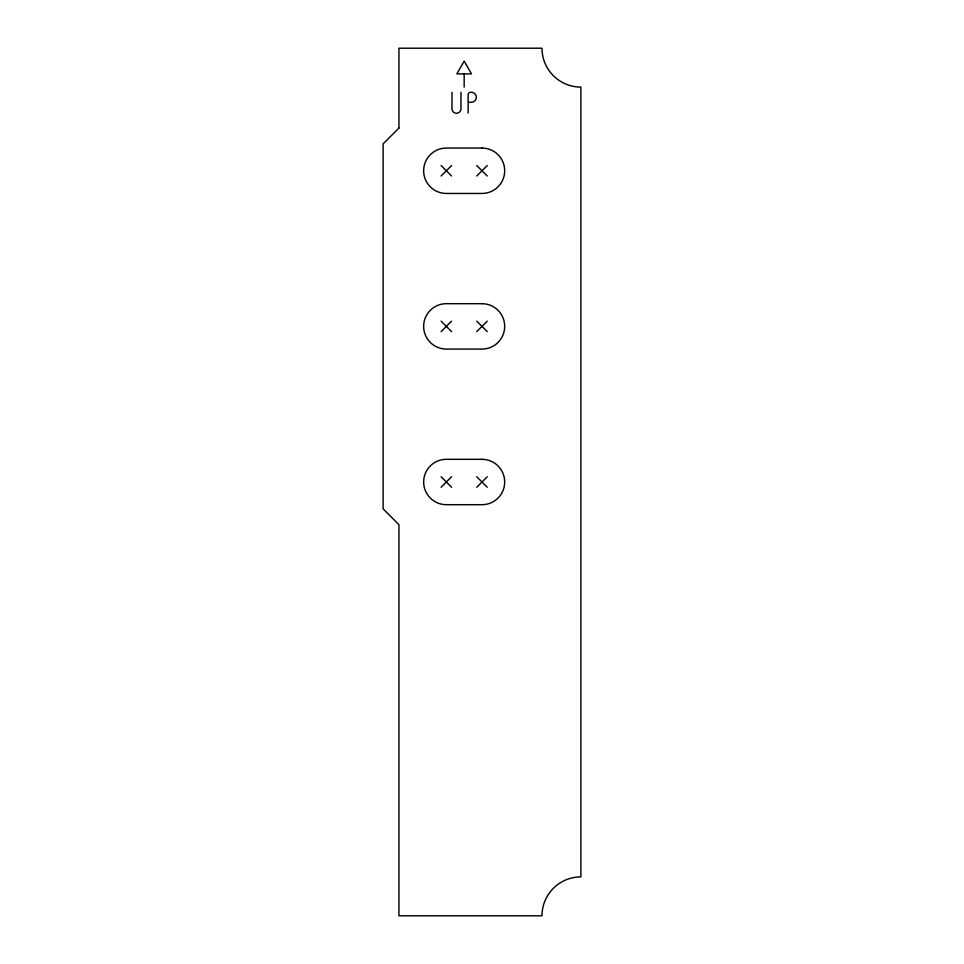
<?xml version="1.0" encoding="UTF-8"?>
<svg xmlns="http://www.w3.org/2000/svg" width="964" height="964" viewBox="0 0 964 964"><rect width="100%" height="100%" fill="white"/><g stroke="black" fill="none" stroke-linecap="round" stroke-linejoin="round"><path stroke-width="1.45" d="M441.102 175.99L451.574 165.519M476.758 175.99L487.242 165.519M441.102 331.616L451.574 321.145M476.758 331.616L487.242 321.145M441.102 487.242L451.574 476.758M476.758 487.242L487.242 476.758M463.648 73.891L456.816 73.891L464.166 61.166L471.517 73.891L464.166 73.891L464.166 87.109M468.673 102.292L471.348 102.292A5.001 5.001 0 0 0 476.349 97.292A5.001 5.001 0 0 0 471.348 92.291L470.589 92.291A2.434 2.434 0 0 0 468.155 94.725L468.155 113.041M476.758 165.519L487.242 175.99M441.102 165.519L451.574 175.99M476.758 321.145L487.242 331.616M441.102 321.145L451.574 331.616M476.758 476.758L487.242 487.242M441.102 476.758L451.574 487.242M460.949 92.291L460.949 108.787A4.483 4.483 0 0 1 456.466 113.27A4.483 4.483 0 0 1 451.983 108.787L451.983 92.291M398.939 128.067L383.118 143.889L383.118 508.859L398.939 524.681L398.939 915.8L541.985 915.8A38.909 38.909 0 0 1 580.882 876.891L580.882 87.109A38.909 38.909 0 0 1 541.985 48.2L398.939 48.2L398.939 128.067M482 148.058L446.332 148.058A22.69 22.69 0 0 0 423.642 170.749A22.69 22.69 0 0 0 446.332 193.451L482 193.451A22.69 22.69 0 0 0 504.69 170.749A22.69 22.69 0 0 0 482 148.058M482 303.684L446.332 303.684A22.69 22.69 0 0 0 423.642 326.374A22.69 22.69 0 0 0 446.332 349.076L482 349.076A22.69 22.69 0 0 0 504.69 326.374A22.69 22.69 0 0 0 482 303.684M482 459.31L446.332 459.31A22.69 22.69 0 0 0 423.642 482A22.69 22.69 0 0 0 446.332 504.69L482 504.69A22.69 22.69 0 0 0 504.69 482A22.69 22.69 0 0 0 482 459.31"/></g></svg>
